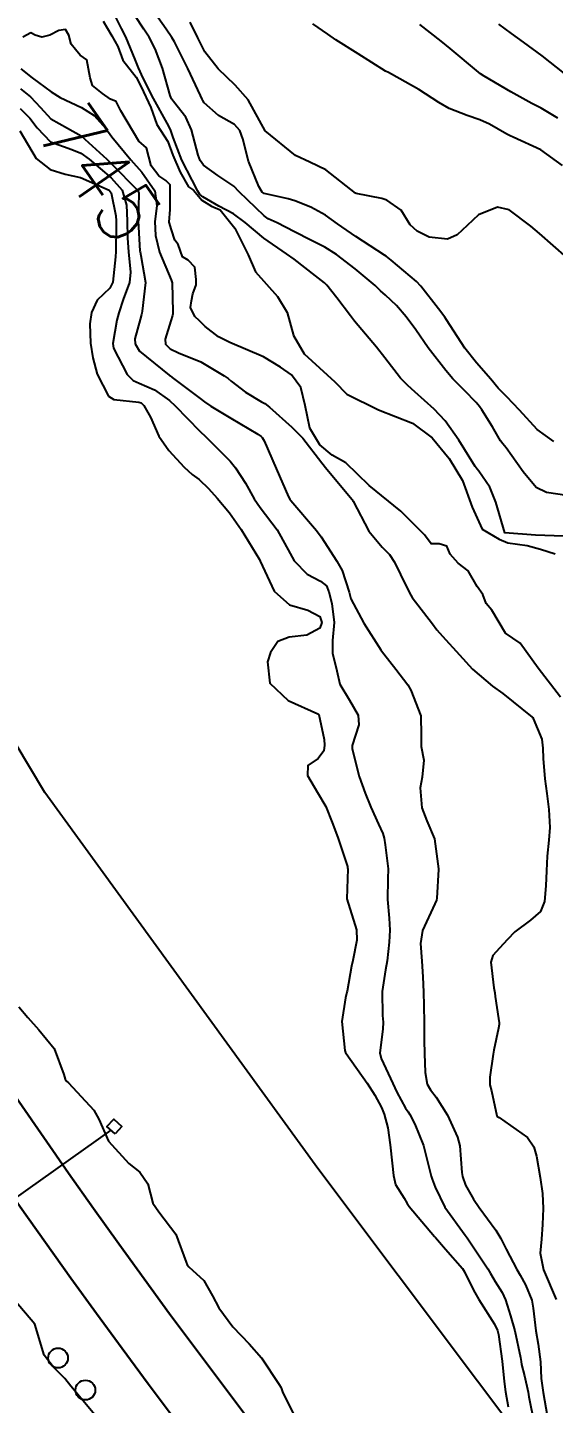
# Model space of a CAD drawing. Header units: metres. Extents: x 318500 to 325275, y 7408834 to 7428799.
# Drawn here: x 322217.8 to 322252.1, y 7422214.5 to 7422304.2 of the extents above; entities that cross this region are included whole.
import ezdxf
from ezdxf.enums import TextEntityAlignment as Align

# ---------------------------------------------------------------- set-up
doc = ezdxf.new("R2010")
doc.units = ezdxf.units.M
doc.header["$MEASUREMENT"] = 0
for name, color, linetype in [('Cotas', 45, 'Continuous'), ('Curvas de Nivel 1m', 11, 'Continuous'), ('Curvas de Nivel 5m', 15, 'Continuous'), ('Divisas', 45, 'Continuous'), ('Hidrografia', 140, 'Continuous'), ('Linha Férrea', 20, 'Continuous'), ('Postes', 20, 'Continuous'), ('Pórticos', 45, 'Continuous'), ('Vias Primárias', 230, 'Continuous')]:
    doc.layers.add(name, color=color, linetype=linetype)
doc.styles.add('Style-STANDARD', font='STANDARD.shx')

msp = doc.modelspace()

# ---------------------------------------------------------------- linework, layer by layer
at = {"layer": 'Curvas de Nivel 1m', "flags": 128}
for points, elevation in [([(322252.967, 7422273.698), (322251.635, 7422273.905), (322250.975, 7422274.237), (322250.122, 7422275.259), (322249.005, 7422276.805), (322248.8, 7422277.066), (322248.646, 7422277.275), (322248.122, 7422278.185), (322247.427, 7422279.294), (322247.261, 7422279.515), (322247.045, 7422279.764), (322246.287, 7422280.546), (322245.527, 7422281.323), (322245.068, 7422281.854), (322243.918, 7422283.342), (322243.107, 7422284.497), (322242.49, 7422285.359), (322241.852, 7422286.094), (322241.134, 7422286.767), (322240.811, 7422287.059), (322240.448, 7422287.39), (322239.156, 7422288.488), (322237.929, 7422289.422), (322237.177, 7422289.889), (322236.264, 7422290.363), (322235.192, 7422290.903), (322234.056, 7422291.477), (322233.466, 7422291.75), (322233.204, 7422291.93), (322231.592, 7422293.506), (322231.225, 7422293.864), (322230.185, 7422294.577), (322229.246, 7422295.25), (322229.029, 7422295.543), (322228.899, 7422295.902), (322228.48, 7422297.552), (322228.11, 7422298.379), (322227.298, 7422299.39), (322227.173, 7422299.571), (322227.087, 7422299.788), (322226.571, 7422301.578), (322226.097, 7422302.834), (322225.715, 7422303.586), (322225.365, 7422304.113), (322224.773, 7422304.998)], 746), ([(322252.108, 7422277.234), (322251.021, 7422278.002), (322249.88, 7422279.262), (322249.049, 7422280.129), (322248.488, 7422280.712), (322248.008, 7422281.286), (322247.076, 7422282.356), (322246.316, 7422283.312), (322245.117, 7422285.156), (322245.003, 7422285.331), (322244.589, 7422285.871), (322243.448, 7422287.347), (322243.145, 7422287.668), (322241.501, 7422289.039), (322241.169, 7422289.307), (322241.07, 7422289.382), (322239.188, 7422290.6), (322237.989, 7422291.422), (322237.206, 7422291.981), (322236.269, 7422292.502), (322235.215, 7422292.915), (322234.79, 7422293.041), (322233.219, 7422293.396), (322233.089, 7422293.491), (322232.861, 7422293.858), (322232.192, 7422295.501), (322231.826, 7422296.95), (322231.626, 7422297.507), (322231.284, 7422297.902), (322230.239, 7422298.475), (322229.298, 7422299.318), (322229.214, 7422299.457), (322229.174, 7422299.542), (322229.052, 7422299.795), (322228.221, 7422301.557), (322227.356, 7422303.279), (322227.189, 7422303.572), (322226.821, 7422304.12), (322225.78, 7422305.586)], 747), ([(322252.972, 7422289.223), (322251.193, 7422290.797), (322250.624, 7422291.256), (322249.211, 7422292.325), (322248.432, 7422292.501), (322247.207, 7422292.009), (322246.455, 7422291.311), (322245.818, 7422290.693), (322245.186, 7422290.411), (322243.975, 7422290.556), (322243.194, 7422290.939), (322242.745, 7422291.357), (322242.148, 7422292.304), (322241.216, 7422292.954), (322240.892, 7422293.06), (322239.22, 7422293.39), (322239.182, 7422293.41), (322237.243, 7422294.943), (322236.199, 7422295.446), (322235.256, 7422295.87), (322233.28, 7422297.49), (322232.178, 7422299.501), (322231.314, 7422300.454), (322230.209, 7422301.527), (322229.346, 7422302.636), (322228.875, 7422303.547), (322228.374, 7422304.559)], 748), ([(322252.69, 7422295.228), (322251.265, 7422296.25), (322249.469, 7422297.077), (322249.278, 7422297.15), (322249.042, 7422297.274), (322247.923, 7422297.927), (322247.289, 7422298.205), (322246.455, 7422298.476), (322245.296, 7422298.947), (322244.609, 7422299.337), (322243.313, 7422300.186), (322241.523, 7422301.181), (322241.328, 7422301.275), (322241.137, 7422301.383), (322239.346, 7422302.495), (322237.886, 7422303.425), (322237.363, 7422303.774), (322236.387, 7422304.462)], 749), ([(322252.816, 7422301.228), (322251.347, 7422302.378), (322250.142, 7422303.262), (322249.366, 7422303.839), (322248.535, 7422304.445)], 751), ([(322217.308, 7422300.21), (322217.959, 7422299.69), (322218.61, 7422298.997), (322219.286, 7422298.269), (322220.373, 7422297.659), (322221.273, 7422297.15), (322222.937, 7422295.625), (322223.246, 7422295.32), (322224.971, 7422293.594), (322225.04, 7422293.414), (322224.997, 7422291.593), (322225.109, 7422289.653), (322225.121, 7422289.591), (322225.166, 7422289.348), (322225.466, 7422287.587), (322225.259, 7422285.726), (322225.231, 7422285.588), (322225.21, 7422285.497), (322225.114, 7422285.186), (322224.772, 7422283.918), (322224.784, 7422283.595), (322225.083, 7422283.117), (322227.005, 7422281.561), (322227.041, 7422281.541), (322227.06, 7422281.526), (322227.217, 7422281.399), (322229.045, 7422280.029), (322229.322, 7422279.815), (322229.733, 7422279.53), (322231.029, 7422278.752), (322232.8, 7422277.696), (322233.011, 7422277.559), (322233.091, 7422277.479), (322233.206, 7422277.279), (322233.99, 7422275.47), (322234.804, 7422273.619), (322234.893, 7422273.461), (322234.959, 7422273.372), (322236.639, 7422271.434), (322236.924, 7422271.019), (322237.961, 7422269.414), (322238.309, 7422268.823), (322238.758, 7422267.402), (322238.873, 7422266.963), (322239.709, 7422265.391), (322240.833, 7422263.636), (322240.938, 7422263.485), (322241.021, 7422263.377), (322241.802, 7422262.378), (322242.584, 7422261.353), (322242.795, 7422261.024), (322243.44, 7422259.34), (322243.47, 7422258.052), (322243.469, 7422257.339), (322243.629, 7422256.444), (322243.531, 7422255.338), (322243.399, 7422254.651), (322243.513, 7422253.338), (322243.837, 7422252.488), (322244.333, 7422251.325), (322244.592, 7422249.37), (322244.587, 7422249.321), (322244.483, 7422247.451), (322244.464, 7422247.322), (322244.361, 7422247.077), (322243.555, 7422245.336), (322243.427, 7422244.488), (322243.51, 7422243.336), (322243.564, 7422242.315), (322243.604, 7422241.334), (322243.639, 7422240.452), (322243.663, 7422239.333), (322243.662, 7422238.163), (322243.67, 7422237.332), (322243.717, 7422236.076), (322243.853, 7422235.329), (322244.074, 7422234.953), (322244.442, 7422234.477), (322245.179, 7422233.313), (322245.837, 7422231.878), (322245.98, 7422231.304), (322246.109, 7422229.567), (322246.152, 7422229.302), (322246.364, 7422228.734), (322246.881, 7422227.818), (322247.237, 7422227.287), (322248.328, 7422225.81), (322248.664, 7422225.265), (322249.007, 7422224.562), (322249.704, 7422223.249), (322249.921, 7422222.88), (322250.28, 7422222.232), (322250.684, 7422221.236), (322250.774, 7422220.723), (322250.943, 7422219.233), (322251.095, 7422218.363), (322251.239, 7422217.23), (322251.297, 7422216.131), (322251.412, 7422215.228), (322251.676, 7422213.716)], 746), ([(322217.292, 7422298.931), (322217.911, 7422298.315), (322218.387, 7422297.683), (322219.267, 7422296.774), (322220.652, 7422296.263), (322221.256, 7422296.031), (322221.781, 7422295.642), (322223.232, 7422294.415), (322223.936, 7422293.609), (322224.239, 7422292.634), (322224.271, 7422291.604), (322224.303, 7422290.483), (322224.361, 7422289.602), (322224.485, 7422288.265), (322224.417, 7422287.601), (322224.009, 7422286.487), (322223.717, 7422285.611), (322223.594, 7422285.131), (322223.334, 7422283.616), (322223.386, 7422283.315), (322224.272, 7422281.602), (322224.659, 7422281.199), (322225.054, 7422281.035), (322226.063, 7422280.588), (322227.043, 7422279.895), (322227.405, 7422279.556), (322229.016, 7422277.91), (322229.403, 7422277.534), (322230.987, 7422275.949), (322231.352, 7422275.504), (322231.987, 7422274.512), (322232.551, 7422273.486), (322232.952, 7422272.926), (322234.063, 7422271.469), (322234.907, 7422269.916), (322235.162, 7422269.456), (322236.024, 7422268.576), (322236.887, 7422268.114), (322237.271, 7422267.811), (322237.426, 7422267.422), (322237.621, 7422266.667), (322237.79, 7422265.416), (322237.676, 7422264.255), (322237.68, 7422263.417), (322237.945, 7422262.281), (322238.145, 7422261.41), (322238.784, 7422260.365), (322239.341, 7422259.394), (322239.397, 7422258.761), (322238.949, 7422257.398), (322238.946, 7422257.199), (322239.416, 7422255.393), (322239.799, 7422254.293), (322240.178, 7422253.385), (322240.679, 7422252.281), (322240.957, 7422251.66), (322241.036, 7422251.375), (322241.102, 7422250.935), (322241.299, 7422249.37), (322241.293, 7422248.707), (322241.257, 7422247.37), (322241.382, 7422246.153), (322241.416, 7422245.368), (322241.37, 7422244.576), (322241.242, 7422243.37), (322241.141, 7422242.781), (322240.917, 7422241.374), (322240.943, 7422239.803), (322240.977, 7422239.373), (322240.957, 7422238.919), (322240.767, 7422237.376), (322240.855, 7422236.994), (322241.602, 7422235.363), (322241.88, 7422234.794), (322242.434, 7422233.759), (322242.601, 7422233.517), (322242.717, 7422233.346), (322243.054, 7422232.707), (322243.619, 7422231.332), (322244.016, 7422229.684), (322244.103, 7422229.324), (322244.169, 7422229.124), (322244.363, 7422228.619), (322244.994, 7422227.314), (322246.323, 7422225.473), (322246.453, 7422225.298), (322246.766, 7422224.84), (322247.805, 7422223.277), (322247.987, 7422222.974), (322248.282, 7422222.47), (322248.745, 7422221.733), (322248.964, 7422221.26), (322249.292, 7422220.217), (322249.575, 7422219.25), (322249.953, 7422217.505), (322249.987, 7422217.243), (322250.018, 7422217.052), (322250.201, 7422216.309), (322250.44, 7422215.237), (322250.487, 7422214.936), (322250.824, 7422213.233)], 747), ([(322217.277, 7422297.474), (322218.334, 7422295.684), (322219.239, 7422294.951), (322220.225, 7422294.665), (322221.232, 7422294.434), (322223.103, 7422293.621), (322223.218, 7422293.445), (322223.523, 7422291.935), (322223.547, 7422291.615), (322223.547, 7422291.262), (322223.528, 7422289.615), (322223.521, 7422289.259), (322223.328, 7422287.617), (322223.136, 7422287.219), (322222.317, 7422286.439), (322221.947, 7422285.632), (322221.836, 7422284.906), (322221.874, 7422283.632), (322222.024, 7422282.683), (322222.314, 7422281.627), (322223.046, 7422280.193), (322223.4, 7422279.971), (322225.042, 7422279.79), (322225.193, 7422279.74), (322225.366, 7422279.585), (322225.795, 7422278.812), (322226.332, 7422277.57), (322226.996, 7422276.637), (322228.002, 7422275.55), (322228.509, 7422275.079), (322228.972, 7422274.741), (322229.59, 7422274.154), (322230.151, 7422273.522), (322230.946, 7422272.573), (322231.716, 7422271.498), (322232.901, 7422269.527), (322232.925, 7422269.48), (322232.947, 7422269.432), (322233.863, 7422267.47), (322234.867, 7422266.583), (322236.065, 7422266.239), (322236.856, 7422265.823), (322236.972, 7422265.428), (322236.846, 7422265.051), (322235.988, 7422264.593), (322234.835, 7422264.463), (322234.102, 7422264.197), (322233.619, 7422263.472), (322233.429, 7422262.859), (322233.584, 7422261.472), (322234.783, 7422260.341), (322236.721, 7422259.48), (322236.77, 7422259.452), (322236.787, 7422259.43), (322237.132, 7422257.802), (322237.156, 7422257.424), (322237.104, 7422257.065), (322236.737, 7422256.559), (322236.062, 7422256.108), (322236.04, 7422255.44), (322236.704, 7422254.341), (322237.243, 7422253.422), (322237.66, 7422252.396), (322238.018, 7422251.41), (322238.642, 7422249.515), (322238.662, 7422249.4), (322238.667, 7422249.372), (322238.61, 7422247.4), (322239.25, 7422245.393), (322239.266, 7422244.707), (322238.998, 7422243.396), (322238.923, 7422243.028), (322238.624, 7422241.399), (322238.61, 7422241.318), (322238.526, 7422240.957), (322238.288, 7422239.403), (322238.482, 7422237.515), (322238.518, 7422237.4), (322238.56, 7422237.318), (322239.936, 7422235.385), (322240.442, 7422234.612), (322240.87, 7422233.809), (322241.053, 7422233.371), (322241.295, 7422232.488), (322241.437, 7422231.364), (322241.578, 7422230.167), (322241.65, 7422229.361), (322241.787, 7422228.782), (322242.355, 7422227.899), (322242.556, 7422227.551), (322242.684, 7422227.345), (322244.321, 7422225.392), (322244.387, 7422225.319), (322245.053, 7422224.568), (322246.161, 7422223.301), (322246.288, 7422223.097), (322246.878, 7422221.893), (322247.221, 7422221.286), (322248.246, 7422219.677), (322248.434, 7422219.267), (322248.508, 7422218.994), (322248.756, 7422217.262), (322248.875, 7422215.938), (322248.973, 7422215.258), (322249.137, 7422214.295)], 748), ([(322217.199, 7422240.372), (322217.787, 7422239.681), (322218.498, 7422238.87), (322219.513, 7422237.655), (322220.137, 7422235.963), (322220.226, 7422235.643), (322220.323, 7422235.517), (322220.448, 7422235.403), (322222.097, 7422233.623), (322222.421, 7422233.035), (322223.052, 7422231.61), (322224.378, 7422230.154), (322225.105, 7422229.579), (322225.615, 7422228.824), (322225.951, 7422227.566), (322226.342, 7422227.011), (322227.455, 7422225.549), (322228.124, 7422223.71), (322228.18, 7422223.541), (322228.289, 7422223.418), (322229.28, 7422222.525), (322229.85, 7422221.516), (322230.258, 7422220.735), (322231.175, 7422219.496), (322232.224, 7422218.387), (322233.031, 7422217.472), (322234.193, 7422215.743), (322234.3, 7422215.567), (322234.344, 7422215.458), (322234.436, 7422215.206), (322235.327, 7422213.442)], 749), ([(322222.162, 7422213.764), (322220.591, 7422215.636), (322220.195, 7422216.138), (322219.441, 7422216.89), (322218.851, 7422217.66), (322218.24, 7422219.67), (322216.527, 7422221.696)], 749)]:
    msp.add_lwpolyline(points, dxfattribs=dict(at, elevation=elevation))
at = {"layer": 'Curvas de Nivel 5m', "flags": 128}
for points, elevation in [([(322252.753, 7422271.048), (322250.929, 7422271.117), (322248.93, 7422271.27), (322248.334, 7422273.279), (322247.942, 7422274.253), (322247.226, 7422275.296), (322247.111, 7422275.427), (322246.985, 7422275.604), (322245.918, 7422277.316), (322245.029, 7422278.581), (322244.3, 7422279.337), (322243.051, 7422280.465), (322242.585, 7422280.887), (322242.113, 7422281.364), (322241.08, 7422282.688), (322240.549, 7422283.388), (322239.115, 7422285.076), (322238.842, 7422285.413), (322237.966, 7422286.588), (322237.301, 7422287.428), (322237.142, 7422287.578), (322236.554, 7422288.034), (322235.165, 7422289.125), (322234.671, 7422289.467), (322233.185, 7422290.479), (322231.97, 7422291.502), (322231.206, 7422292.074), (322230.25, 7422292.564), (322229.216, 7422293.174), (322229.01, 7422293.335), (322228.874, 7422293.545), (322228.523, 7422294.258), (322227.843, 7422295.561), (322227.272, 7422297.048), (322227.091, 7422297.572), (322226.878, 7422297.98), (322225.983, 7422299.583), (322225.32, 7422300.924), (322225.016, 7422301.595), (322224.804, 7422302.132), (322224.174, 7422303.608), (322223.909, 7422304.155), (322223.376, 7422305.192)], 745), ([(322252.375, 7422298.318), (322251.297, 7422298.953), (322250.684, 7422299.256), (322249.311, 7422300.015), (322247.576, 7422301.046), (322247.329, 7422301.205), (322247.198, 7422301.302), (322245.353, 7422302.845), (322244.756, 7422303.336), (322243.371, 7422304.422)], 750), ([(322217.328, 7422301.535), (322218.066, 7422300.942), (322219.305, 7422300.031), (322219.906, 7422299.664), (322221.293, 7422298.993), (322222.125, 7422298.474), (322222.877, 7422297.626), (322223.272, 7422297.099), (322224.504, 7422295.601), (322225.238, 7422294.797), (322226.074, 7422293.581), (322226.203, 7422292.588), (322226.081, 7422291.581), (322226.116, 7422290.651), (322226.383, 7422289.578), (322227.143, 7422287.77), (322227.216, 7422287.569), (322227.245, 7422285.683), (322227.244, 7422285.559), (322227.227, 7422285.45), (322227.113, 7422285.104), (322226.752, 7422283.908), (322226.78, 7422283.565), (322227.085, 7422283.259), (322227.632, 7422283.004), (322229.073, 7422282.412), (322230.608, 7422281.517), (322230.87, 7422281.325), (322231.057, 7422281.169), (322232.001, 7422280.452), (322233.043, 7422279.82), (322233.261, 7422279.697), (322233.56, 7422279.475), (322235.021, 7422278.168), (322235.726, 7422277.449), (322236.986, 7422275.846), (322237.308, 7422275.427), (322238.96, 7422273.442), (322238.977, 7422273.427), (322238.989, 7422273.41), (322239.028, 7422273.34), (322240.046, 7422271.389), (322240.914, 7422270.346), (322241.392, 7422269.857), (322241.715, 7422269.368), (322242.102, 7422268.566), (322242.699, 7422267.353), (322242.876, 7422267.061), (322244.19, 7422265.33), (322244.478, 7422264.957), (322244.842, 7422264.533), (322245.959, 7422263.309), (322246.816, 7422262.387), (322248.112, 7422261.28), (322248.793, 7422260.788), (322250.715, 7422259.251), (322250.741, 7422259.222), (322250.769, 7422259.164), (322251.336, 7422257.814), (322251.405, 7422257.233), (322251.414, 7422256.559), (322251.53, 7422255.232), (322251.652, 7422254.285), (322251.794, 7422253.229), (322251.852, 7422252.055), (322251.787, 7422251.229), (322251.692, 7422250.192), (322251.64, 7422249.23), (322251.59, 7422248.266), (322251.508, 7422247.231), (322251.249, 7422246.588), (322250.598, 7422246.009), (322249.577, 7422245.255), (322249.087, 7422244.758), (322248.574, 7422244.192), (322248.135, 7422243.708), (322248.003, 7422243.278), (322248.199, 7422241.611), (322248.258, 7422241.274), (322248.296, 7422241.042), (322248.513, 7422239.61), (322248.555, 7422239.314), (322248.561, 7422239.269), (322248.555, 7422239.224), (322248.506, 7422238.972), (322248.21, 7422237.548), (322248.168, 7422237.275), (322247.948, 7422235.788), (322247.95, 7422235.277), (322248.06, 7422234.89), (322248.408, 7422233.27), (322248.429, 7422233.225), (322248.546, 7422233.15), (322250.409, 7422231.847), (322250.807, 7422231.236), (322250.99, 7422230.635), (322251.233, 7422229.231), (322251.385, 7422228.204), (322251.422, 7422227.229), (322251.384, 7422226.18), (322251.305, 7422225.23), (322251.236, 7422224.301), (322251.446, 7422223.228), (322252.271, 7422221.282)], 745)]:
    msp.add_lwpolyline(points, dxfattribs=dict(at, elevation=elevation))
at = {"layer": 'Divisas'}
msp.add_lwpolyline([(322484.983, 7422018.169), (322466.331, 7422031.704), (322428.274, 7422059.506), (322390.128, 7422086.967), (322380.695, 7422091.621), (322366.141, 7422099.664), (322334.829, 7422120.705), (322336.899, 7422122.99), (322291.497, 7422164.12), (322264.321, 7422192.125), (322257.411, 7422201.531), (322254.066, 7422207.194), (322252.371, 7422208.988), (322236.71, 7422229.822), (322218.899, 7422254.343), (322208.335, 7422271.993)], dxfattribs=at)
at = {"layer": 'Hidrografia'}
for points in [[(322252.555, 7422260.553), (322251.088, 7422262.459), (322249.914, 7422264.072), (322248.961, 7422264.732), (322248.071, 7422266.223), (322247.704, 7422266.663), (322247.484, 7422267.25), (322247.118, 7422267.763), (322246.531, 7422268.79), (322245.871, 7422269.303), (322245.357, 7422269.889), (322245.137, 7422270.402), (322244.624, 7422270.549), (322244.11, 7422270.549), (322243.67, 7422271.136), (322242.13, 7422272.675), (322240.076, 7422274.362), (322238.535, 7422275.828), (322237.655, 7422276.341), (322236.848, 7422277.001), (322236.188, 7422278.101), (322235.895, 7422279.567), (322235.601, 7422280.74), (322235.004, 7422281.566), (322234.271, 7422282.079), (322233.17, 7422282.739), (322230.97, 7422283.692), (322230.236, 7422284.059), (322229.356, 7422284.719), (322228.989, 7422285.085), (322228.696, 7422285.378), (322228.402, 7422285.965), (322228.476, 7422286.405), (322228.549, 7422286.845), (322228.769, 7422287.431), (322228.769, 7422287.798), (322228.696, 7422288.604), (322228.256, 7422289.044), (322227.889, 7422289.264), (322227.596, 7422290.071), (322227.376, 7422290.364), (322227.156, 7422291.024), (322227.009, 7422291.537), (322227.082, 7422292.343), (322227.082, 7422293.077), (322227.082, 7422293.956), (322226.789, 7422294.25), (322226.349, 7422294.543), (322225.835, 7422295.203), (322225.688, 7422295.789), (322225.542, 7422296.376), (322225.028, 7422296.816), (322223.855, 7422298.795), (322223.549, 7422299.404), (322223.182, 7422299.551), (322222.669, 7422299.918), (322222.009, 7422300.431), (322221.862, 7422300.944), (322221.642, 7422302.117), (322221.202, 7422302.41), (322220.908, 7422302.777), (322220.615, 7422303.143), (322220.468, 7422303.73), (322220.248, 7422304.097), (322219.808, 7422304.023), (322219.221, 7422303.73), (322218.708, 7422303.583), (322218.268, 7422303.73), (322217.974, 7422303.877), (322217.461, 7422303.583)], [(322222.716, 7422304.639), (322223.272, 7422303.687), (322223.669, 7422302.972), (322223.987, 7422302.099), (322224.861, 7422300.987), (322225.178, 7422300.352), (322225.814, 7422299.002), (322226.211, 7422297.891), (322226.926, 7422296.779), (322227.244, 7422295.906), (322227.72, 7422294.794), (322228.276, 7422293.841), (322228.594, 7422293.603), (322229.15, 7422292.968), (322229.786, 7422292.571), (322230.342, 7422292.333), (322231.295, 7422291.142), (322232.169, 7422289.395), (322232.645, 7422288.284), (322234.086, 7422286.674), (322234.721, 7422285.642), (322235.119, 7422284.133), (322235.833, 7422282.942), (322237.819, 7422281.116), (322238.614, 7422280.322), (322240.679, 7422279.29), (322242.903, 7422278.416), (322244.174, 7422277.464), (322245.286, 7422276.114), (322246.16, 7422274.685), (322246.796, 7422272.938), (322247.431, 7422271.509), (322248.556, 7422270.853), (322249.112, 7422270.615), (322250.383, 7422270.456), (322251.256, 7422270.218), (322252.21, 7422269.9)]]:
    msp.add_lwpolyline(points, dxfattribs=at)
at = {"layer": 'Linha Férrea'}
for points in [[(322143.825, 7422393.254, 0.177055), (322348.62, 7422102.056), (322434.806, 7422041.149, -0.110991), (322629.993, 7421830.678), (322682.61, 7421743.599), (322746.773, 7421641.593), (322762.264, 7421616.034), (322784.09, 7421580.598, 0.089131), (322895.412, 7421449.131), (322994.737, 7421367.338, -0.08158), (323134.171, 7421212.836), (323192.504, 7421114.159, 0.09806), (323348.116, 7420944.919), (323507.932, 7420825.984), (323699.619, 7420681.705), (323733.067, 7420655.668, -0.104587), (323843.705, 7420529.863, -0.339852), (323771.4, 7420065.587)], [(323771.4, 7420065.587, 0.339852), (323843.705, 7420529.863, 0.104587), (323733.067, 7420655.668), (323699.619, 7420681.705), (323507.932, 7420825.984), (323348.116, 7420944.919, -0.09806), (323192.504, 7421114.159), (323134.171, 7421212.836, 0.08158), (322994.737, 7421367.338), (322895.412, 7421449.131, -0.089131), (322784.09, 7421580.598), (322762.264, 7421616.034), (322746.773, 7421641.593), (322682.61, 7421743.599), (322629.993, 7421830.678, 0.110991), (322434.806, 7422041.149), (322348.62, 7422102.056, -0.177055), (322143.825, 7422393.254)], [(322140.246, 7422392.292, 0.177815), (322346.493, 7422099.021), (322440.925, 7422031.999, -0.098061), (322613.888, 7421848.216), (322683.948, 7421733.892), (322746.506, 7421634.335), (322780.475, 7421578.692, 0.094269), (322901.272, 7421438.87), (322999.189, 7421358.366, -0.08072), (323136.386, 7421201.409), (323184.599, 7421119.369, 0.102464), (323355.759, 7420933.913), (323510.091, 7420819.318), (323694.288, 7420680.697, -0.007988), (323738.117, 7420646.682, -0.098634), (323840.146, 7420527.887, -0.339824), (323768.602, 7420068.543)], [(323768.602, 7420068.543, 0.339824), (323840.146, 7420527.887, 0.098634), (323738.117, 7420646.682, 0.007988), (323694.288, 7420680.697), (323510.091, 7420819.318), (323355.759, 7420933.913, -0.102464), (323184.599, 7421119.369), (323136.386, 7421201.409, 0.08072), (322999.189, 7421358.366), (322901.272, 7421438.87, -0.094269), (322780.475, 7421578.692), (322746.506, 7421634.335), (322683.948, 7421733.892), (322613.888, 7421848.216, 0.098061), (322440.925, 7422031.999), (322346.493, 7422099.021, -0.177815), (322140.246, 7422392.292)]]:
    msp.add_lwpolyline(points, format="xyb", dxfattribs=at)
at = {"layer": 'Postes'}
for centre in [(322219.763, 7422217.472), (322221.544, 7422215.382)]:
    msp.add_circle(centre, 0.645, dxfattribs=at)
at = {"layer": 'Pórticos'}
msp.add_lwpolyline([(322212.219, 7422224.528), (322223.22, 7422232.32)], dxfattribs=at)
msp.add_lwpolyline([(322223.487, 7422232.082), (322222.952, 7422232.559), (322223.392, 7422233.052), (322223.927, 7422232.575)], close=True, dxfattribs=at)
at = {"layer": 'Vias Primárias'}
for points in [[(323715.644, 7420145.548, 0), (323709.04, 7420132.939)], [(323831.088, 7420001.787, 0), (323833.844, 7420008.443, 0.220888)]]:
    msp.add_lwpolyline(points, format="xyb", dxfattribs=at)

# ---------------------------------------------------------------- texts
at = {"layer": 'Cotas', "style": 'Style-STANDARD'}
msp.add_text('745', height=4, rotation=305.01337, dxfattribs=at).set_placement((322222.513, 7422294.703, 745), align=Align.MIDDLE_CENTER)

doc.saveas('drawing.dxf')
